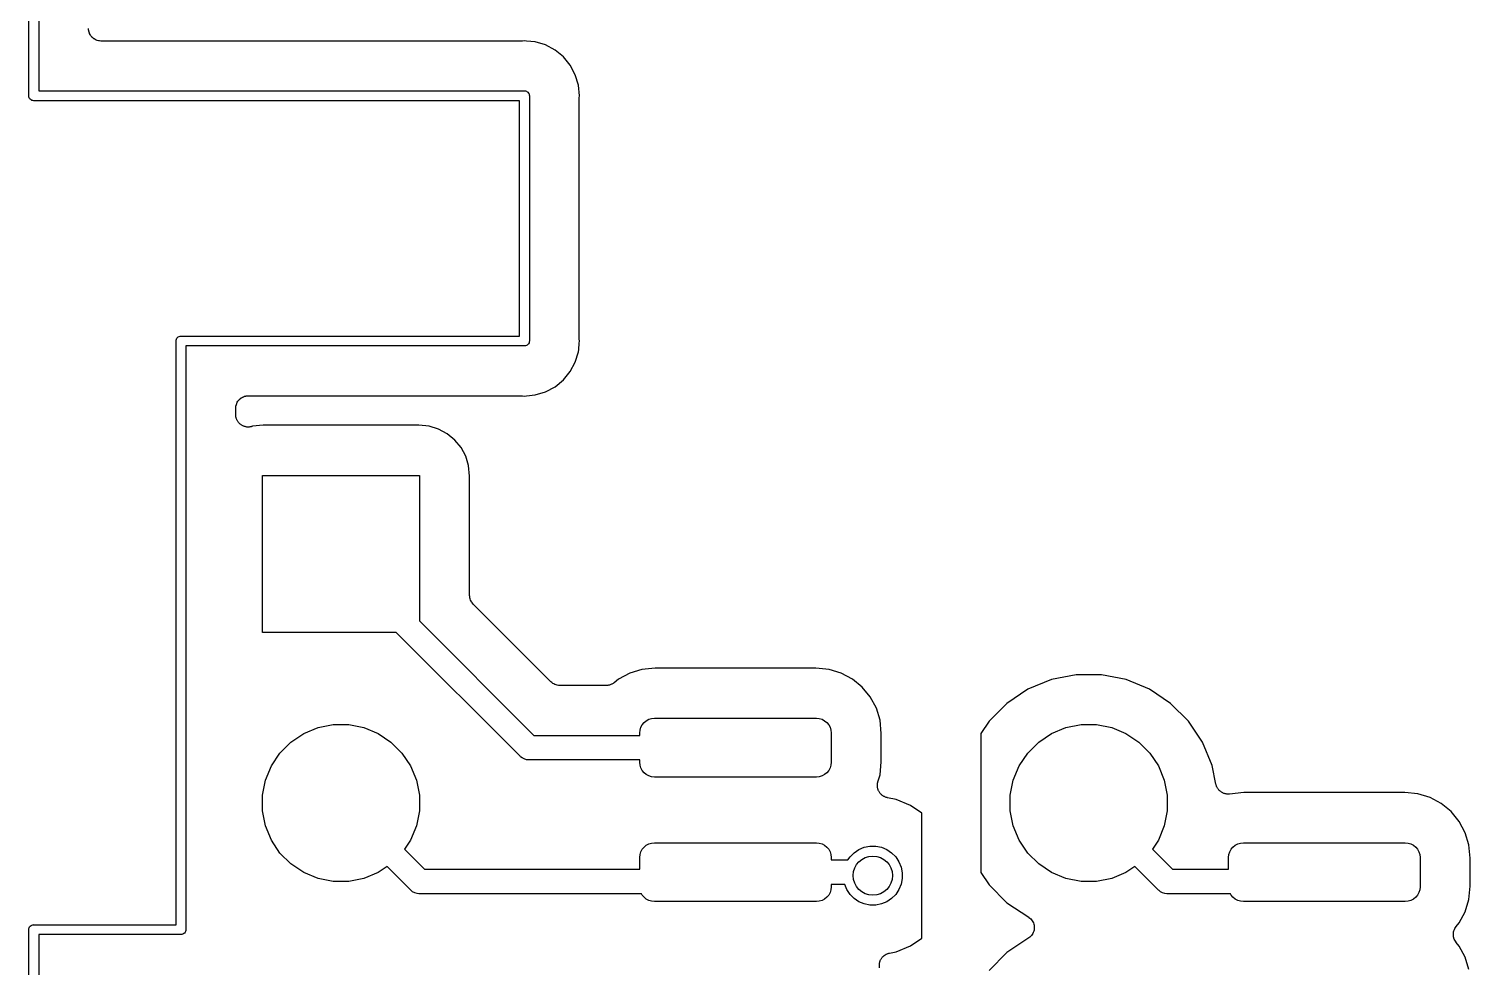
# Model space of a CAD drawing. Extents: x 3.61 to 7.55, y -5.8 to -3.38.
# Drawn here: x 3.606 to 4.184, y -4.576 to -4.199 of the extents above; entities that cross this region are included whole.
import ezdxf

# ---------------------------------------------------------------- set-up
doc = ezdxf.new("R2010")
doc.units = 0
doc.header["$MEASUREMENT"] = 0
doc.layers.add('BLACK', color=7, linetype='CONTINUOUS')

msp = doc.modelspace()

# ---------------------------------------------------------------- linework, layer by layer
at = {"layer": 'BLACK', "linetype": 'CONTINUOUS'}
for p, q in [((3.6063, -4.22628), (3.6063, -3.38199)), ((3.61024, -3.38386), (3.61024, -4.22441)), ((3.63028, -4.19988), (3.63024, -4.19941)), ((3.63032, -4.20035), (3.63028, -4.19988)), ((3.63033, -4.20036), (3.63032, -4.20035)), ((3.63033, -4.20038), (3.63033, -4.20036)), ((3.63047, -4.20083), (3.63033, -4.20038)), ((3.6306, -4.20128), (3.63047, -4.20083)), ((3.63061, -4.2013), (3.6306, -4.20128)), ((3.63061, -4.20131), (3.63061, -4.2013)), ((3.63083, -4.20173), (3.63061, -4.20131)), ((3.63105, -4.20215), (3.63083, -4.20173)), ((3.63106, -4.20216), (3.63105, -4.20215)), ((3.63107, -4.20218), (3.63106, -4.20216)), ((3.63137, -4.20254), (3.63107, -4.20218)), ((3.63166, -4.20291), (3.63137, -4.20254)), ((3.63168, -4.20292), (3.63166, -4.20291)), ((3.63169, -4.20293), (3.63168, -4.20292)), ((3.63205, -4.20323), (3.63169, -4.20293)), ((3.63241, -4.20353), (3.63205, -4.20323)), ((3.63243, -4.20354), (3.63241, -4.20353)), ((3.63244, -4.20355), (3.63243, -4.20354)), ((3.63285, -4.20378), (3.63244, -4.20355)), ((3.63327, -4.20401), (3.63285, -4.20378)), ((3.63328, -4.20401), (3.63327, -4.20401)), ((3.6333, -4.20402), (3.63328, -4.20401)), ((3.63375, -4.20416), (3.6333, -4.20402)), ((3.6342, -4.2043), (3.63375, -4.20416)), ((3.63421, -4.2043), (3.6342, -4.2043)), ((3.63423, -4.20431), (3.63421, -4.2043)), ((3.6347, -4.20436), (3.63423, -4.20431)), ((3.63517, -4.20441), (3.6347, -4.20436)), ((3.6352, -4.20441), (3.63517, -4.20441)), ((3.63524, -4.20441), (3.6352, -4.20441)), ((3.6352, -4.20441), (3.6352, -4.20441)), ((3.6352, -4.20441), (3.6352, -4.20441)), ((3.80379, -4.20441), (3.63524, -4.20441)), ((3.804, -4.20439), (3.80379, -4.20441)), ((3.80421, -4.20439), (3.804, -4.20439)), ((3.80428, -4.20439), (3.80421, -4.20439)), ((3.80512, -4.2043), (3.80428, -4.20439)), ((3.80595, -4.20439), (3.80512, -4.2043)), ((3.80942, -4.20473), (3.80595, -4.20439)), ((3.81357, -4.20598), (3.80942, -4.20473)), ((3.81738, -4.20802), (3.81357, -4.20598)), ((3.82073, -4.21077), (3.81738, -4.20802)), ((3.82347, -4.21411), (3.82073, -4.21077)), ((3.82551, -4.21793), (3.82347, -4.21411)), ((3.82677, -4.22207), (3.82551, -4.21793)), ((3.60629, -4.22638), (3.6063, -4.22628)), ((3.60633, -4.22676), (3.60629, -4.22638)), ((3.61024, -4.22441), (3.80502, -4.22441)), ((3.80502, -4.22441), (3.80512, -4.2244)), ((3.80512, -4.2244), (3.80521, -4.22441)), ((3.80521, -4.22441), (3.8055, -4.22444)), ((3.8055, -4.22444), (3.80588, -4.22455)), ((3.80588, -4.22455), (3.80622, -4.22473)), ((3.80622, -4.22473), (3.80652, -4.22498)), ((3.80652, -4.22498), (3.80676, -4.22528)), ((3.80676, -4.22528), (3.80695, -4.22562)), ((3.80695, -4.22562), (3.80706, -4.22599)), ((3.80706, -4.22599), (3.8071, -4.22638)), ((3.8071, -4.22638), (3.80709, -4.22647)), ((3.80709, -4.22647), (3.80709, -4.32471)), ((3.82719, -4.22638), (3.82677, -4.22207)), ((3.82711, -4.22721), (3.82719, -4.22638)), ((3.60644, -4.22713), (3.60633, -4.22676)), ((3.60662, -4.22748), (3.60644, -4.22713)), ((3.60687, -4.22778), (3.60662, -4.22748)), ((3.60717, -4.22802), (3.60687, -4.22778)), ((3.60751, -4.22821), (3.60717, -4.22802)), ((3.60788, -4.22832), (3.60751, -4.22821)), ((3.60827, -4.22836), (3.60788, -4.22832)), ((3.60836, -4.22835), (3.60827, -4.22836)), ((3.80315, -4.22835), (3.60836, -4.22835)), ((3.80315, -4.32283), (3.80315, -4.22835)), ((3.82709, -4.22763), (3.82711, -4.22742)), ((3.82709, -4.2277), (3.82709, -4.22763)), ((3.82709, -4.32348), (3.82709, -4.2277)), ((3.82711, -4.22742), (3.82711, -4.22721)), ((3.66534, -4.3248), (3.66538, -4.32442)), ((3.66535, -4.3249), (3.66534, -4.3248)), ((3.66535, -4.55906), (3.66535, -4.3249)), ((3.66538, -4.32442), (3.6655, -4.32405)), ((3.6655, -4.32405), (3.66568, -4.3237)), ((3.66568, -4.3237), (3.66592, -4.3234)), ((3.66592, -4.3234), (3.66622, -4.32316)), ((3.66622, -4.32316), (3.66657, -4.32298)), ((3.66657, -4.32298), (3.66694, -4.32286)), ((3.66694, -4.32286), (3.66723, -4.32283)), ((3.66723, -4.32283), (3.66732, -4.32283)), ((3.66732, -4.32283), (3.66742, -4.32283)), ((3.66742, -4.32283), (3.80315, -4.32283)), ((3.8071, -4.3248), (3.80706, -4.32519)), ((3.80709, -4.32471), (3.8071, -4.3248)), ((3.82711, -4.32369), (3.82709, -4.32348)), ((3.8271, -4.3239), (3.82711, -4.32369)), ((3.82711, -4.32397), (3.8271, -4.3239)), ((3.82719, -4.3248), (3.82711, -4.32397)), ((3.82711, -4.32563), (3.82719, -4.3248)), ((3.80502, -4.32677), (3.66929, -4.32677)), ((3.66929, -4.32677), (3.66929, -4.56093)), ((3.80512, -4.32678), (3.80502, -4.32677)), ((3.80521, -4.32677), (3.80512, -4.32678)), ((3.8055, -4.32674), (3.80521, -4.32677)), ((3.80588, -4.32663), (3.8055, -4.32674)), ((3.80622, -4.32645), (3.80588, -4.32663)), ((3.80652, -4.3262), (3.80622, -4.32645)), ((3.80676, -4.3259), (3.80652, -4.3262)), ((3.80695, -4.32556), (3.80676, -4.3259)), ((3.80706, -4.32519), (3.80695, -4.32556)), ((3.82551, -4.33325), (3.82677, -4.32911)), ((3.82677, -4.32911), (3.82686, -4.32821)), ((3.82686, -4.32821), (3.82711, -4.32564)), ((3.82686, -4.32821), (3.82686, -4.32821)), ((3.82711, -4.32564), (3.82711, -4.32563)), ((3.82347, -4.33707), (3.82551, -4.33325)), ((3.81738, -4.34316), (3.82073, -4.34041)), ((3.82073, -4.34041), (3.82347, -4.33707)), ((3.69079, -4.3482), (3.69116, -4.3479)), ((3.69116, -4.3479), (3.69152, -4.34761)), ((3.69152, -4.34761), (3.69154, -4.3476)), ((3.69154, -4.3476), (3.69155, -4.34759)), ((3.69155, -4.34759), (3.69197, -4.34737)), ((3.69197, -4.34737), (3.69239, -4.34715)), ((3.69239, -4.34715), (3.6924, -4.34714)), ((3.6924, -4.34714), (3.69242, -4.34714)), ((3.69242, -4.34714), (3.69287, -4.347)), ((3.69287, -4.347), (3.69332, -4.34687)), ((3.69332, -4.34687), (3.69334, -4.34687)), ((3.69334, -4.34687), (3.69335, -4.34686)), ((3.69335, -4.34686), (3.69382, -4.34682)), ((3.69382, -4.34682), (3.69429, -4.34677)), ((3.69429, -4.34677), (3.80379, -4.34677)), ((3.80379, -4.34677), (3.80386, -4.34677)), ((3.80386, -4.34677), (3.80407, -4.3468)), ((3.80407, -4.3468), (3.80428, -4.3468)), ((3.80428, -4.3468), (3.80512, -4.34688)), ((3.80512, -4.34688), (3.80595, -4.3468)), ((3.80595, -4.3468), (3.80942, -4.34645)), ((3.80942, -4.34645), (3.81357, -4.3452)), ((3.81357, -4.3452), (3.81738, -4.34316)), ((3.68929, -4.3517), (3.68934, -4.35123)), ((3.68929, -4.35174), (3.68929, -4.3517)), ((3.68929, -4.35177), (3.68929, -4.35174)), ((3.68929, -4.35174), (3.68929, -4.35174)), ((3.68929, -4.35174), (3.68929, -4.35174)), ((3.68929, -4.35435), (3.68929, -4.35177)), ((3.68934, -4.35123), (3.68939, -4.35077)), ((3.68939, -4.35077), (3.6894, -4.35075)), ((3.6894, -4.35073), (3.68954, -4.35028)), ((3.6894, -4.35075), (3.6894, -4.35073)), ((3.68954, -4.35028), (3.68968, -4.34983)), ((3.68968, -4.34983), (3.68969, -4.34982)), ((3.68969, -4.34982), (3.6897, -4.3498)), ((3.6897, -4.3498), (3.68992, -4.34939)), ((3.68992, -4.34939), (3.69015, -4.34898)), ((3.69015, -4.34898), (3.69016, -4.34896)), ((3.69016, -4.34896), (3.69017, -4.34895)), ((3.69017, -4.34895), (3.69047, -4.34859)), ((3.69047, -4.34859), (3.69077, -4.34822)), ((3.69077, -4.34822), (3.69078, -4.34821)), ((3.69078, -4.34821), (3.69079, -4.3482)), ((3.68931, -4.35458), (3.68929, -4.35435)), ((3.68931, -4.35481), (3.68931, -4.35458)), ((3.68936, -4.35506), (3.68931, -4.35481)), ((3.68939, -4.35532), (3.68936, -4.35506)), ((3.68945, -4.35554), (3.68939, -4.35532)), ((3.6895, -4.35576), (3.68945, -4.35554)), ((3.68959, -4.356), (3.6895, -4.35576)), ((3.68967, -4.35625), (3.68959, -4.356)), ((3.68978, -4.35646), (3.68967, -4.35625)), ((3.68986, -4.35667), (3.68978, -4.35646)), ((3.69001, -4.35689), (3.68986, -4.35667)), ((3.69013, -4.35711), (3.69001, -4.35689)), ((3.69027, -4.35729), (3.69013, -4.35711)), ((3.6904, -4.35749), (3.69027, -4.35729)), ((3.69058, -4.35767), (3.6904, -4.35749)), ((3.69074, -4.35787), (3.69058, -4.35767)), ((3.69092, -4.35802), (3.69074, -4.35787)), ((3.69108, -4.35818), (3.69092, -4.35802)), ((3.6913, -4.35833), (3.69108, -4.35818)), ((3.6915, -4.35849), (3.6913, -4.35833)), ((3.6917, -4.3586), (3.6915, -4.35849)), ((3.69189, -4.35873), (3.6917, -4.3586)), ((3.69213, -4.35883), (3.69189, -4.35873)), ((3.69235, -4.35896), (3.69213, -4.35883)), ((3.69257, -4.35902), (3.69235, -4.35896)), ((3.69279, -4.35911), (3.69257, -4.35902)), ((3.69304, -4.35917), (3.69279, -4.35911)), ((3.69329, -4.35924), (3.69304, -4.35917)), ((3.69352, -4.35927), (3.69329, -4.35924)), ((3.69374, -4.35932), (3.69352, -4.35927)), ((3.694, -4.35932), (3.69374, -4.35932)), ((3.69426, -4.35935), (3.694, -4.35932)), ((3.69449, -4.35933), (3.69426, -4.35935)), ((3.69472, -4.35933), (3.69449, -4.35933)), ((3.69497, -4.35928), (3.69472, -4.35933)), ((3.69523, -4.35926), (3.69497, -4.35928)), ((3.69545, -4.35919), (3.69523, -4.35926)), ((3.69568, -4.35915), (3.69545, -4.35919)), ((3.69574, -4.35913), (3.69568, -4.35915)), ((3.69608, -4.35903), (3.69574, -4.35913)), ((3.70025, -4.35862), (3.69608, -4.35903)), ((3.76275, -4.35862), (3.70025, -4.35862)), ((3.76691, -4.35903), (3.76275, -4.35862)), ((3.77068, -4.36017), (3.76691, -4.35903)), ((3.77416, -4.36203), (3.77068, -4.36017)), ((3.7772, -4.36453), (3.77416, -4.36203)), ((3.7797, -4.36757), (3.7772, -4.36453)), ((3.78156, -4.37105), (3.7797, -4.36757)), ((3.7827, -4.37482), (3.78156, -4.37105)), ((3.78311, -4.37899), (3.7827, -4.37482)), ((3.7, -4.44173), (3.7, -4.37874)), ((3.7, -4.37874), (3.76299, -4.37874)), ((3.76299, -4.37874), (3.76299, -4.43713)), ((3.78311, -4.4269), (3.78311, -4.37899)), ((3.78316, -4.42736), (3.78311, -4.4269)), ((3.7832, -4.42782), (3.78316, -4.42736)), ((3.78321, -4.42785), (3.7832, -4.42782)), ((3.78321, -4.42787), (3.78321, -4.42785)), ((3.78334, -4.42831), (3.78321, -4.42787)), ((3.78347, -4.42876), (3.78334, -4.42831)), ((3.78348, -4.42878), (3.78347, -4.42876)), ((3.78349, -4.42881), (3.78348, -4.42878)), ((3.78371, -4.42921), (3.78349, -4.42881)), ((3.78392, -4.42962), (3.78371, -4.42921)), ((3.78394, -4.42964), (3.78392, -4.42962)), ((3.78395, -4.42967), (3.78394, -4.42964)), ((3.78424, -4.43003), (3.78395, -4.42967)), ((3.78453, -4.43039), (3.78424, -4.43003)), ((3.78456, -4.43042), (3.78453, -4.43039)), ((3.78457, -4.43042), (3.78456, -4.43042)), ((3.78458, -4.43044), (3.78457, -4.43042)), ((3.78457, -4.43042), (3.78457, -4.43042)), ((3.81575, -4.46161), (3.78458, -4.43044)), ((3.76299, -4.43713), (3.80893, -4.48307)), ((3.75367, -4.44173), (3.7, -4.44173)), ((3.80324, -4.4913), (3.75367, -4.44173)), ((3.85221, -4.45658), (3.84733, -4.45806)), ((3.85753, -4.45606), (3.85221, -4.45658)), ((3.922, -4.45606), (3.85753, -4.45606)), ((3.92732, -4.45658), (3.922, -4.45606)), ((3.93219, -4.45806), (3.92732, -4.45658)), ((3.8161, -4.4619), (3.81575, -4.46161)), ((3.81646, -4.4622), (3.8161, -4.4619)), ((3.81648, -4.46221), (3.81646, -4.4622)), ((3.8165, -4.46223), (3.81648, -4.46221)), ((3.81691, -4.46244), (3.8165, -4.46223)), ((3.81731, -4.46267), (3.81691, -4.46244)), ((3.81734, -4.46267), (3.81731, -4.46267)), ((3.81736, -4.46269), (3.81734, -4.46267)), ((3.8178, -4.46282), (3.81736, -4.46269)), ((3.81824, -4.46296), (3.8178, -4.46282)), ((3.81827, -4.46296), (3.81824, -4.46296)), ((3.8183, -4.46297), (3.81827, -4.46296)), ((3.81875, -4.46302), (3.8183, -4.46297)), ((3.81921, -4.46307), (3.81875, -4.46302)), ((3.81927, -4.46307), (3.81921, -4.46307)), ((3.81928, -4.46307), (3.81927, -4.46307)), ((3.81927, -4.46307), (3.81927, -4.46307)), ((3.81927, -4.46307), (3.81927, -4.46307)), ((3.83787, -4.46307), (3.81928, -4.46307)), ((3.83809, -4.46305), (3.83787, -4.46307)), ((3.83831, -4.46305), (3.83809, -4.46305)), ((3.83858, -4.463), (3.83831, -4.46305)), ((3.83885, -4.46298), (3.83858, -4.463)), ((3.83905, -4.46291), (3.83885, -4.46298)), ((3.83927, -4.46287), (3.83905, -4.46291)), ((3.83952, -4.46277), (3.83927, -4.46287)), ((3.83978, -4.46269), (3.83952, -4.46277)), ((3.83997, -4.46259), (3.83978, -4.46269)), ((3.84017, -4.46251), (3.83997, -4.46259)), ((3.8404, -4.46236), (3.84017, -4.46251)), ((3.84064, -4.46224), (3.8404, -4.46236)), ((3.84081, -4.4621), (3.84064, -4.46224)), ((3.84099, -4.46198), (3.84081, -4.4621)), ((3.84105, -4.46194), (3.84099, -4.46198)), ((3.84284, -4.46047), (3.84105, -4.46194)), ((3.84733, -4.45806), (3.84284, -4.46047)), ((3.93669, -4.46047), (3.93219, -4.45806)), ((3.94063, -4.4637), (3.93669, -4.46047)), ((3.94386, -4.46764), (3.94063, -4.4637)), ((4.01648, -4.46072), (4.0071, -4.4646)), ((4.02642, -4.45874), (4.01648, -4.46072)), ((4.03657, -4.45874), (4.02642, -4.45874)), ((4.04652, -4.46072), (4.03657, -4.45874)), ((4.05589, -4.4646), (4.04652, -4.46072)), ((3.94627, -4.47214), (3.94386, -4.46764)), ((4.0071, -4.4646), (3.99867, -4.47024)), ((4.06432, -4.47024), (4.05589, -4.4646)), ((3.94775, -4.47701), (3.94627, -4.47214)), ((3.99867, -4.47024), (3.9915, -4.47741)), ((4.0715, -4.47741), (4.06432, -4.47024)), ((3.71658, -4.48232), (3.72231, -4.47995)), ((3.72231, -4.47995), (3.72839, -4.47874)), ((3.72839, -4.47874), (3.7346, -4.47874)), ((3.7346, -4.47874), (3.74068, -4.47995)), ((3.74068, -4.47995), (3.74642, -4.48232)), ((3.85138, -4.48209), (3.85149, -4.48093)), ((3.85149, -4.48093), (3.85183, -4.47983)), ((3.85183, -4.47983), (3.85237, -4.47881)), ((3.85237, -4.47881), (3.85311, -4.47791)), ((3.85311, -4.47791), (3.854, -4.47718)), ((3.854, -4.47718), (3.85502, -4.47663)), ((3.85502, -4.47663), (3.85613, -4.47629)), ((3.85613, -4.47629), (3.85728, -4.47618)), ((3.85728, -4.47618), (3.92224, -4.47618)), ((3.92224, -4.47618), (3.9234, -4.47629)), ((3.9234, -4.47629), (3.9245, -4.47663)), ((3.9245, -4.47663), (3.92553, -4.47718)), ((3.92553, -4.47718), (3.92642, -4.47791)), ((3.92642, -4.47791), (3.92715, -4.47881)), ((3.92715, -4.47881), (3.9277, -4.47983)), ((3.9277, -4.47983), (3.92804, -4.48093)), ((3.92804, -4.48093), (3.92815, -4.48209)), ((3.94827, -4.48233), (3.94775, -4.47701)), ((3.9915, -4.47741), (3.98819, -4.48236)), ((4.01658, -4.48232), (4.02231, -4.47995)), ((4.02231, -4.47995), (4.02839, -4.47874)), ((4.02839, -4.47874), (4.0346, -4.47874)), ((4.0346, -4.47874), (4.04068, -4.47995)), ((4.04068, -4.47995), (4.04642, -4.48232)), ((4.07713, -4.48584), (4.0715, -4.47741)), ((3.70703, -4.49016), (3.71142, -4.48577)), ((3.71142, -4.48577), (3.71658, -4.48232)), ((3.74642, -4.48232), (3.75157, -4.48577)), ((3.75157, -4.48577), (3.75596, -4.49016)), ((3.80893, -4.48307), (3.85138, -4.48307)), ((3.85138, -4.48307), (3.85138, -4.48209)), ((3.92815, -4.48209), (3.92815, -4.4939)), ((3.94827, -4.49365), (3.94827, -4.48233)), ((3.98819, -4.48236), (3.98819, -4.53811)), ((4.00703, -4.49016), (4.01142, -4.48577)), ((4.01142, -4.48577), (4.01658, -4.48232)), ((4.04642, -4.48232), (4.05157, -4.48577)), ((4.05157, -4.48577), (4.05596, -4.49016)), ((4.08101, -4.49522), (4.07713, -4.48584)), ((3.70358, -4.49532), (3.70703, -4.49016)), ((3.75596, -4.49016), (3.75941, -4.49532)), ((3.80339, -4.49149), (3.80324, -4.4913)), ((3.80358, -4.49164), (3.80339, -4.49149)), ((3.80414, -4.4921), (3.80358, -4.49164)), ((3.80471, -4.49241), (3.80414, -4.4921)), ((3.805, -4.49256), (3.80471, -4.49241)), ((3.80593, -4.49284), (3.805, -4.49256)), ((4.00358, -4.49532), (4.00703, -4.49016)), ((4.05596, -4.49016), (4.05941, -4.49532)), ((3.70121, -4.50105), (3.70358, -4.49532)), ((3.75941, -4.49532), (3.76178, -4.50105)), ((3.80665, -4.49291), (3.80593, -4.49284)), ((3.80689, -4.49294), (3.80665, -4.49291)), ((3.80665, -4.49291), (3.80665, -4.49291)), ((3.80713, -4.49291), (3.80689, -4.49294)), ((3.85138, -4.49291), (3.80713, -4.49291)), ((3.85138, -4.4939), (3.85138, -4.49291)), ((3.85149, -4.49505), (3.85138, -4.4939)), ((3.85183, -4.49616), (3.85149, -4.49505)), ((3.85237, -4.49718), (3.85183, -4.49616)), ((3.85311, -4.49807), (3.85237, -4.49718)), ((3.854, -4.49881), (3.85311, -4.49807)), ((3.92642, -4.49807), (3.92553, -4.49881)), ((3.92715, -4.49718), (3.92642, -4.49807)), ((3.9277, -4.49616), (3.92715, -4.49718)), ((3.92804, -4.49505), (3.9277, -4.49616)), ((3.92815, -4.4939), (3.92804, -4.49505)), ((3.94775, -4.49897), (3.94827, -4.49365)), ((4.00121, -4.50105), (4.00358, -4.49532)), ((4.05941, -4.49532), (4.06178, -4.50105)), ((4.08249, -4.50265), (4.08101, -4.49522)), ((3.7, -4.50713), (3.70121, -4.50105)), ((3.76178, -4.50105), (3.76299, -4.50713)), ((3.85502, -4.49935), (3.854, -4.49881)), ((3.85613, -4.49969), (3.85502, -4.49935)), ((3.85728, -4.4998), (3.85613, -4.49969)), ((3.92224, -4.4998), (3.85728, -4.4998)), ((3.9234, -4.49969), (3.92224, -4.4998)), ((3.9245, -4.49935), (3.9234, -4.49969)), ((3.92553, -4.49881), (3.9245, -4.49935)), ((3.94669, -4.50315), (3.94672, -4.50293)), ((3.94671, -4.50341), (3.94669, -4.50315)), ((3.94671, -4.50367), (3.94671, -4.50341)), ((3.94676, -4.5039), (3.94671, -4.50367)), ((3.94672, -4.5027), (3.94677, -4.50244)), ((3.94672, -4.50293), (3.94672, -4.5027)), ((3.94678, -4.50412), (3.94676, -4.5039)), ((3.94677, -4.50244), (3.94679, -4.50218)), ((3.94685, -4.50438), (3.94678, -4.50412)), ((3.94679, -4.50218), (3.94686, -4.50196)), ((3.94686, -4.50196), (3.94691, -4.50174)), ((3.94691, -4.50174), (3.94775, -4.49897)), ((4, -4.50713), (4.00121, -4.50105)), ((4.06178, -4.50105), (4.06299, -4.50713)), ((4.08256, -4.50287), (4.08249, -4.50265)), ((4.0826, -4.50309), (4.08256, -4.50287)), ((4.0827, -4.50333), (4.0826, -4.50309)), ((4.08277, -4.50358), (4.0827, -4.50333)), ((4.08288, -4.50378), (4.08277, -4.50358)), ((4.08297, -4.50399), (4.08288, -4.50378)), ((4.08311, -4.50421), (4.08297, -4.50399)), ((3.7, -4.51334), (3.7, -4.50713)), ((3.76299, -4.50713), (3.76299, -4.51334)), ((3.9469, -4.50463), (3.94685, -4.50438)), ((3.94699, -4.50484), (3.9469, -4.50463)), ((3.94705, -4.50506), (3.94699, -4.50484)), ((3.94717, -4.50529), (3.94705, -4.50506)), ((3.94727, -4.50553), (3.94717, -4.50529)), ((3.9474, -4.50572), (3.94727, -4.50553)), ((3.9475, -4.50593), (3.9474, -4.50572)), ((3.94767, -4.50613), (3.9475, -4.50593)), ((3.94781, -4.50635), (3.94767, -4.50613)), ((3.94797, -4.50651), (3.94781, -4.50635)), ((3.94812, -4.50669), (3.94797, -4.50651)), ((3.94832, -4.50686), (3.94812, -4.50669)), ((3.9485, -4.50704), (3.94832, -4.50686)), ((3.94869, -4.50717), (3.9485, -4.50704)), ((3.94886, -4.50732), (3.94869, -4.50717)), ((3.94909, -4.50744), (3.94886, -4.50732)), ((3.94931, -4.50759), (3.94909, -4.50744)), ((3.94952, -4.50768), (3.94931, -4.50759)), ((3.94972, -4.50779), (3.94952, -4.50768)), ((3.94997, -4.50787), (3.94972, -4.50779)), ((3.95021, -4.50797), (3.94997, -4.50787)), ((3.95043, -4.50801), (3.95021, -4.50797)), ((3.95065, -4.50808), (3.95043, -4.50801)), ((3.95072, -4.5081), (3.95065, -4.50808)), ((3.95416, -4.50878), (3.95072, -4.5081)), ((3.95995, -4.51118), (3.95416, -4.50878)), ((4, -4.51334), (4, -4.50713)), ((4.06299, -4.50713), (4.06299, -4.51334)), ((4.08323, -4.50444), (4.08311, -4.50421)), ((4.08338, -4.50462), (4.08323, -4.50444)), ((4.0835, -4.50481), (4.08338, -4.50462)), ((4.08369, -4.505), (4.0835, -4.50481)), ((4.08385, -4.5052), (4.08369, -4.505)), ((4.08403, -4.50534), (4.08385, -4.5052)), ((4.08419, -4.50551), (4.08403, -4.50534)), ((4.0844, -4.50565), (4.08419, -4.50551)), ((4.0846, -4.50582), (4.0844, -4.50565)), ((4.0848, -4.50593), (4.0846, -4.50582)), ((4.08499, -4.50606), (4.0848, -4.50593)), ((4.08523, -4.50616), (4.08499, -4.50606)), ((4.08546, -4.50628), (4.08523, -4.50616)), ((4.08568, -4.50635), (4.08546, -4.50628)), ((4.08589, -4.50644), (4.08568, -4.50635)), ((4.08614, -4.50649), (4.08589, -4.50644)), ((4.08639, -4.50657), (4.08614, -4.50649)), ((4.08662, -4.5066), (4.08639, -4.50657)), ((4.08684, -4.50664), (4.08662, -4.5066)), ((4.0871, -4.50665), (4.08684, -4.50664)), ((4.08737, -4.50667), (4.0871, -4.50665)), ((4.08759, -4.50665), (4.08737, -4.50667)), ((4.08782, -4.50666), (4.08759, -4.50665)), ((4.08795, -4.50663), (4.08782, -4.50666)), ((4.09375, -4.50606), (4.08795, -4.50663)), ((4.15822, -4.50606), (4.09375, -4.50606)), ((4.16354, -4.50658), (4.15822, -4.50606)), ((4.16842, -4.50806), (4.16354, -4.50658)), ((4.17291, -4.51047), (4.16842, -4.50806)), ((3.70121, -4.51942), (3.7, -4.51334)), ((3.76299, -4.51334), (3.76178, -4.51942)), ((3.96457, -4.51426), (3.95995, -4.51118)), ((3.96457, -4.56448), (3.96457, -4.51426)), ((4.00121, -4.51942), (4, -4.51334)), ((4.06299, -4.51334), (4.06178, -4.51942)), ((4.17685, -4.5137), (4.17291, -4.51047)), ((4.18008, -4.51764), (4.17685, -4.5137)), ((3.70358, -4.52516), (3.70121, -4.51942)), ((3.76178, -4.51942), (3.75941, -4.52516)), ((4.00358, -4.52516), (4.00121, -4.51942)), ((4.06178, -4.51942), (4.05941, -4.52516)), ((4.18249, -4.52214), (4.18008, -4.51764)), ((3.70703, -4.53031), (3.70358, -4.52516)), ((3.75941, -4.52516), (3.75699, -4.52877)), ((3.85311, -4.52791), (3.854, -4.52718)), ((3.854, -4.52718), (3.85502, -4.52663)), ((3.85502, -4.52663), (3.85613, -4.52629)), ((3.85613, -4.52629), (3.85728, -4.52618)), ((3.85728, -4.52618), (3.92224, -4.52618)), ((3.92224, -4.52618), (3.9234, -4.52629)), ((3.9234, -4.52629), (3.9245, -4.52663)), ((3.9245, -4.52663), (3.92553, -4.52718)), ((3.92553, -4.52718), (3.92642, -4.52791)), ((4.00703, -4.53031), (4.00358, -4.52516)), ((4.05941, -4.52516), (4.05699, -4.52877)), ((4.08933, -4.52791), (4.09022, -4.52718)), ((4.09022, -4.52718), (4.09124, -4.52663)), ((4.09124, -4.52663), (4.09235, -4.52629)), ((4.09235, -4.52629), (4.0935, -4.52618)), ((4.0935, -4.52618), (4.15846, -4.52618)), ((4.15846, -4.52618), (4.15962, -4.52629)), ((4.15962, -4.52629), (4.16072, -4.52663)), ((4.16072, -4.52663), (4.16175, -4.52718)), ((4.16175, -4.52718), (4.16264, -4.52791)), ((4.18397, -4.52701), (4.18249, -4.52214)), ((4.18449, -4.53233), (4.18397, -4.52701)), ((3.71142, -4.5347), (3.70703, -4.53031)), ((3.75699, -4.52877), (3.76503, -4.53681)), ((3.85138, -4.53209), (3.85149, -4.53093)), ((3.85138, -4.53681), (3.85138, -4.53209)), ((3.85149, -4.53093), (3.85183, -4.52983)), ((3.85183, -4.52983), (3.85237, -4.52881)), ((3.85237, -4.52881), (3.85311, -4.52791)), ((3.92642, -4.52791), (3.92715, -4.52881)), ((3.92715, -4.52881), (3.9277, -4.52983)), ((3.9277, -4.52983), (3.92804, -4.53093)), ((3.92804, -4.53093), (3.92815, -4.53209)), ((3.92815, -4.53209), (3.92815, -4.53307)), ((3.92815, -4.53307), (3.93489, -4.53307)), ((3.93489, -4.53307), (3.93571, -4.53184)), ((3.93571, -4.53184), (3.93735, -4.5302)), ((3.93735, -4.5302), (3.93929, -4.5289)), ((3.93929, -4.5289), (3.94144, -4.52801)), ((3.94144, -4.52801), (3.94372, -4.52756)), ((3.94372, -4.52756), (3.94605, -4.52756)), ((3.94605, -4.52756), (3.94833, -4.52801)), ((3.94833, -4.52801), (3.95048, -4.5289)), ((3.95048, -4.5289), (3.95241, -4.5302)), ((3.95241, -4.5302), (3.95406, -4.53184)), ((3.95406, -4.53184), (3.95535, -4.53378)), ((4.01142, -4.5347), (4.00703, -4.53031)), ((4.05699, -4.52877), (4.06503, -4.53681)), ((4.0876, -4.53209), (4.08771, -4.53093)), ((4.0876, -4.53681), (4.0876, -4.53209)), ((4.08771, -4.53093), (4.08805, -4.52983)), ((4.08805, -4.52983), (4.08859, -4.52881)), ((4.08859, -4.52881), (4.08933, -4.52791)), ((4.16264, -4.52791), (4.16337, -4.52881)), ((4.16337, -4.52881), (4.16392, -4.52983)), ((4.16392, -4.52983), (4.16426, -4.53093)), ((4.16426, -4.53093), (4.16437, -4.53209)), ((4.16437, -4.53209), (4.16437, -4.5439)), ((4.18449, -4.54365), (4.18449, -4.53233)), ((3.71658, -4.53815), (3.71142, -4.5347)), ((3.72231, -4.54052), (3.71658, -4.53815)), ((3.74642, -4.53815), (3.74068, -4.54052)), ((3.75003, -4.53573), (3.74642, -4.53815)), ((3.75934, -4.54504), (3.75003, -4.53573)), ((3.76503, -4.53681), (3.85138, -4.53681)), ((3.95535, -4.53378), (3.95624, -4.53592)), ((3.95624, -4.53592), (3.95669, -4.53821)), ((3.95669, -4.53821), (3.95669, -4.54053)), ((3.98819, -4.53811), (3.9915, -4.54306)), ((4.01658, -4.53815), (4.01142, -4.5347)), ((4.02231, -4.54052), (4.01658, -4.53815)), ((4.04642, -4.53815), (4.04068, -4.54052)), ((4.05003, -4.53573), (4.04642, -4.53815)), ((4.05934, -4.54504), (4.05003, -4.53573)), ((4.06503, -4.53681), (4.0876, -4.53681)), ((3.72839, -4.54173), (3.72231, -4.54052)), ((3.7346, -4.54173), (3.72839, -4.54173)), ((3.74068, -4.54052), (3.7346, -4.54173)), ((3.92815, -4.5439), (3.92804, -4.54505)), ((3.93357, -4.54291), (3.92815, -4.54291)), ((3.92815, -4.54291), (3.92815, -4.5439)), ((3.93442, -4.54496), (3.93357, -4.54291)), ((3.95624, -4.54282), (3.95535, -4.54496)), ((3.95669, -4.54053), (3.95624, -4.54282)), ((3.9915, -4.54306), (3.99867, -4.55024)), ((4.02839, -4.54173), (4.02231, -4.54052)), ((4.0346, -4.54173), (4.02839, -4.54173)), ((4.04068, -4.54052), (4.0346, -4.54173)), ((4.16437, -4.5439), (4.16426, -4.54505)), ((4.18397, -4.54897), (4.18449, -4.54365)), ((3.7595, -4.54523), (3.75934, -4.54504)), ((3.75968, -4.54538), (3.7595, -4.54523)), ((3.7601, -4.54572), (3.75968, -4.54538)), ((3.75968, -4.54538), (3.75968, -4.54538)), ((3.76024, -4.54584), (3.7601, -4.54572)), ((3.7611, -4.5463), (3.76024, -4.54584)), ((3.76203, -4.54658), (3.7611, -4.5463)), ((3.76275, -4.54665), (3.76203, -4.54658)), ((3.76299, -4.54668), (3.76275, -4.54665)), ((3.76275, -4.54665), (3.76275, -4.54665)), ((3.76323, -4.54665), (3.76299, -4.54668)), ((3.85209, -4.54665), (3.76323, -4.54665)), ((3.85237, -4.54718), (3.85209, -4.54665)), ((3.85311, -4.54807), (3.85237, -4.54718)), ((3.854, -4.54881), (3.85311, -4.54807)), ((3.85502, -4.54935), (3.854, -4.54881)), ((3.85613, -4.54969), (3.85502, -4.54935)), ((3.85728, -4.5498), (3.85613, -4.54969)), ((3.92224, -4.5498), (3.85728, -4.5498)), ((3.9234, -4.54969), (3.92224, -4.5498)), ((3.9245, -4.54935), (3.9234, -4.54969)), ((3.92553, -4.54881), (3.9245, -4.54935)), ((3.92642, -4.54807), (3.92553, -4.54881)), ((3.92715, -4.54718), (3.92642, -4.54807)), ((3.9277, -4.54616), (3.92715, -4.54718)), ((3.92804, -4.54505), (3.9277, -4.54616)), ((3.93571, -4.5469), (3.93442, -4.54496)), ((3.93735, -4.54854), (3.93571, -4.5469)), ((3.93929, -4.54984), (3.93735, -4.54854)), ((3.94144, -4.55073), (3.93929, -4.54984)), ((3.95048, -4.54984), (3.94833, -4.55073)), ((3.95241, -4.54854), (3.95048, -4.54984)), ((3.95406, -4.5469), (3.95241, -4.54854)), ((3.95535, -4.54496), (3.95406, -4.5469)), ((3.99867, -4.55024), (4.00741, -4.55608)), ((4.0595, -4.54523), (4.05934, -4.54504)), ((4.05968, -4.54538), (4.0595, -4.54523)), ((4.0601, -4.54572), (4.05968, -4.54538)), ((4.05968, -4.54538), (4.05968, -4.54538)), ((4.06024, -4.54584), (4.0601, -4.54572)), ((4.0611, -4.5463), (4.06024, -4.54584)), ((4.06203, -4.54658), (4.0611, -4.5463)), ((4.06275, -4.54665), (4.06203, -4.54658)), ((4.06299, -4.54668), (4.06275, -4.54665)), ((4.06275, -4.54665), (4.06275, -4.54665)), ((4.06323, -4.54665), (4.06299, -4.54668)), ((4.08831, -4.54665), (4.06323, -4.54665)), ((4.08859, -4.54718), (4.08831, -4.54665)), ((4.08933, -4.54807), (4.08859, -4.54718)), ((4.09022, -4.54881), (4.08933, -4.54807)), ((4.09124, -4.54935), (4.09022, -4.54881)), ((4.09235, -4.54969), (4.09124, -4.54935)), ((4.0935, -4.5498), (4.09235, -4.54969)), ((4.15846, -4.5498), (4.0935, -4.5498)), ((4.15962, -4.54969), (4.15846, -4.5498)), ((4.16072, -4.54935), (4.15962, -4.54969)), ((4.16175, -4.54881), (4.16072, -4.54935)), ((4.16264, -4.54807), (4.16175, -4.54881)), ((4.16337, -4.54718), (4.16264, -4.54807)), ((4.16392, -4.54616), (4.16337, -4.54718)), ((4.16426, -4.54505), (4.16392, -4.54616)), ((4.18249, -4.55385), (4.18397, -4.54897)), ((3.94372, -4.55118), (3.94144, -4.55073)), ((3.94605, -4.55118), (3.94372, -4.55118)), ((3.94833, -4.55073), (3.94605, -4.55118)), ((4.00741, -4.55608), (4.00745, -4.5561)), ((4.00745, -4.5561), (4.00745, -4.5561)), ((4.00745, -4.5561), (4.00745, -4.5561)), ((4.00745, -4.5561), (4.00747, -4.55612)), ((4.00747, -4.55612), (4.00784, -4.55643)), ((4.18008, -4.55834), (4.18249, -4.55385)), ((3.60629, -4.56102), (3.60633, -4.56064)), ((3.6063, -4.56112), (3.60629, -4.56102)), ((3.6063, -5.23022), (3.6063, -4.56112)), ((3.60633, -4.56064), (3.60644, -4.56027)), ((3.60644, -4.56027), (3.60662, -4.55992)), ((3.60662, -4.55992), (3.60687, -4.55962)), ((3.60687, -4.55962), (3.60717, -4.55938)), ((3.60717, -4.55938), (3.60751, -4.5592)), ((3.60751, -4.5592), (3.60788, -4.55908)), ((3.60788, -4.55908), (3.60817, -4.55906)), ((3.60817, -4.55906), (3.60827, -4.55905)), ((3.60827, -4.55905), (3.60836, -4.55906)), ((3.60836, -4.55906), (3.66535, -4.55906)), ((3.66915, -4.56178), (3.66897, -4.56212)), ((3.66926, -4.56141), (3.66915, -4.56178)), ((3.6693, -4.56102), (3.66926, -4.56141)), ((3.66929, -4.56093), (3.6693, -4.56102)), ((4.00784, -4.55643), (4.0082, -4.55673)), ((4.0082, -4.55673), (4.00821, -4.55674)), ((4.00821, -4.55674), (4.00822, -4.55675)), ((4.00822, -4.55675), (4.00852, -4.55712)), ((4.00852, -4.55712), (4.00881, -4.55749)), ((4.00881, -4.55749), (4.00882, -4.5575)), ((4.00882, -4.5575), (4.00883, -4.55751)), ((4.00883, -4.55751), (4.00905, -4.55793)), ((4.00905, -4.55793), (4.00927, -4.55835)), ((4.00939, -4.5617), (4.00925, -4.56216)), ((4.00927, -4.55835), (4.00927, -4.55836)), ((4.00927, -4.55836), (4.00928, -4.55838)), ((4.00928, -4.55838), (4.00941, -4.55883)), ((4.00953, -4.56125), (4.00939, -4.5617)), ((4.00941, -4.55883), (4.00955, -4.55929)), ((4.00954, -4.56123), (4.00953, -4.56124)), ((4.00953, -4.56124), (4.00953, -4.56125)), ((4.00958, -4.56076), (4.00954, -4.56123)), ((4.00955, -4.55929), (4.00955, -4.5593)), ((4.00955, -4.5593), (4.00955, -4.55931)), ((4.00955, -4.55931), (4.00959, -4.55978)), ((4.00964, -4.56028), (4.00958, -4.56076)), ((4.00959, -4.55978), (4.00964, -4.56026)), ((4.00964, -4.56026), (4.00963, -4.56027)), ((4.00963, -4.56027), (4.00964, -4.56028)), ((4.17777, -4.56245), (4.17786, -4.56199)), ((4.17786, -4.56199), (4.17796, -4.56153)), ((4.17796, -4.56151), (4.17797, -4.56149)), ((4.17796, -4.56153), (4.17796, -4.56151)), ((4.17797, -4.56149), (4.17815, -4.56106)), ((4.17815, -4.56106), (4.17833, -4.56063)), ((4.17833, -4.56063), (4.17834, -4.56061)), ((4.17834, -4.56061), (4.17835, -4.5606)), ((4.17835, -4.5606), (4.17861, -4.56021)), ((4.17861, -4.56021), (4.17887, -4.55982)), ((4.17887, -4.55982), (4.18008, -4.55834)), ((3.66723, -4.56299), (3.61024, -4.56299)), ((3.61024, -4.56299), (3.61024, -5.22835)), ((3.66732, -4.563), (3.66723, -4.56299)), ((3.66742, -4.56299), (3.66732, -4.563)), ((3.66771, -4.56296), (3.66742, -4.56299)), ((3.66808, -4.56285), (3.66771, -4.56296)), ((3.66842, -4.56267), (3.66808, -4.56285)), ((3.66872, -4.56242), (3.66842, -4.56267)), ((3.66897, -4.56212), (3.66872, -4.56242)), ((3.95416, -4.56996), (3.95995, -4.56756)), ((3.95995, -4.56756), (3.96457, -4.56448)), ((4.00741, -4.56439), (3.99867, -4.57024)), ((4.00778, -4.5641), (4.00741, -4.56439)), ((4.00815, -4.56379), (4.00778, -4.5641)), ((4.00816, -4.56378), (4.00815, -4.56379)), ((4.00817, -4.56377), (4.00816, -4.56378)), ((4.00846, -4.56342), (4.00817, -4.56377)), ((4.00877, -4.56304), (4.00846, -4.56342)), ((4.00878, -4.56303), (4.00877, -4.56304)), ((4.00879, -4.56302), (4.00878, -4.56303)), ((4.00901, -4.56261), (4.00879, -4.56302)), ((4.00924, -4.56219), (4.00901, -4.56261)), ((4.00925, -4.56216), (4.00924, -4.56217)), ((4.00924, -4.56217), (4.00924, -4.56219)), ((4.17776, -4.56249), (4.17777, -4.56247)), ((4.17776, -4.56296), (4.17776, -4.56249)), ((4.17776, -4.56343), (4.17776, -4.56296)), ((4.17776, -4.56344), (4.17776, -4.56343)), ((4.17776, -4.56346), (4.17776, -4.56344)), ((4.17785, -4.56393), (4.17776, -4.56346)), ((4.17777, -4.56247), (4.17777, -4.56245)), ((4.17794, -4.56438), (4.17785, -4.56393)), ((4.17794, -4.5644), (4.17794, -4.56438)), ((4.17795, -4.56442), (4.17794, -4.5644)), ((4.17812, -4.56485), (4.17795, -4.56442)), ((4.1783, -4.56529), (4.17812, -4.56485)), ((4.17831, -4.56531), (4.1783, -4.56529)), ((4.17832, -4.56533), (4.17831, -4.56531)), ((4.17857, -4.56572), (4.17832, -4.56533)), ((4.17883, -4.56611), (4.17857, -4.56572)), ((4.17885, -4.56614), (4.17883, -4.56611)), ((4.17887, -4.56616), (4.17885, -4.56614)), ((4.17885, -4.56614), (4.17885, -4.56614)), ((4.17885, -4.56614), (4.17885, -4.56614)), ((4.18008, -4.56764), (4.17887, -4.56616)), ((4.18249, -4.57214), (4.18008, -4.56764)), ((3.9478, -4.57368), (3.94787, -4.57346)), ((3.94787, -4.57346), (3.94799, -4.57323)), ((3.94799, -4.57323), (3.94809, -4.57299)), ((3.94809, -4.57299), (3.94822, -4.5728)), ((3.94822, -4.5728), (3.94833, -4.5726)), ((3.94833, -4.5726), (3.9485, -4.5724)), ((3.9485, -4.5724), (3.94864, -4.57218)), ((3.94864, -4.57218), (3.94881, -4.57202)), ((3.94881, -4.57202), (3.94895, -4.57185)), ((3.94895, -4.57185), (3.94916, -4.57168)), ((3.94916, -4.57168), (3.94934, -4.5715)), ((3.94934, -4.5715), (3.94953, -4.57137)), ((3.94953, -4.57137), (3.94971, -4.57123)), ((3.94971, -4.57123), (3.94994, -4.57111)), ((3.94994, -4.57111), (3.95016, -4.57096)), ((3.95016, -4.57096), (3.95037, -4.57088)), ((3.95037, -4.57088), (3.95057, -4.57077)), ((3.95057, -4.57077), (3.95082, -4.57069)), ((3.95082, -4.57069), (3.95106, -4.5706)), ((3.95106, -4.5706), (3.95129, -4.57055)), ((3.95129, -4.57055), (3.9515, -4.57049)), ((3.9515, -4.57049), (3.95416, -4.56996)), ((3.99867, -4.57024), (3.9915, -4.57741)), ((4.18397, -4.57701), (4.18249, -4.57214)), ((3.94748, -4.57536), (3.94751, -4.5751)), ((3.9475, -4.57559), (3.94748, -4.57536)), ((3.9475, -4.57582), (3.9475, -4.57559)), ((3.94754, -4.57607), (3.9475, -4.57582)), ((3.94751, -4.57484), (3.94756, -4.57462)), ((3.94751, -4.5751), (3.94751, -4.57484)), ((3.94757, -4.57633), (3.94754, -4.57607)), ((3.94756, -4.57462), (3.94758, -4.57439)), ((3.94758, -4.57439), (3.94766, -4.57414)), ((3.94766, -4.57414), (3.94771, -4.57389)), ((3.94771, -4.57389), (3.9478, -4.57368))]:
    msp.add_line(p, q, dxfattribs=at)
at = {"layer": 'BLACK'}
msp.add_circle((3.94488, -4.53937), 0.00787, dxfattribs=at)

doc.saveas('drawing.dxf')
